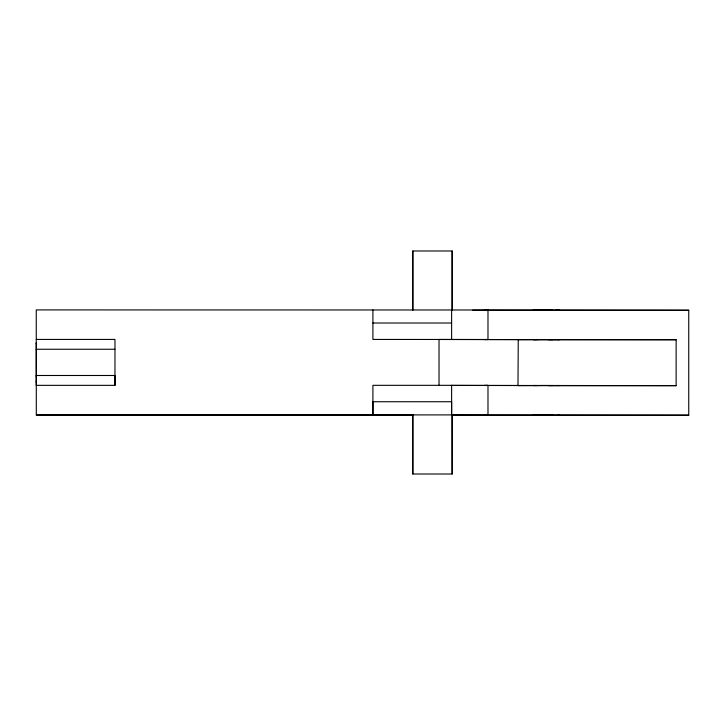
<?xml version="1.0" encoding="UTF-8"?>
<svg xmlns="http://www.w3.org/2000/svg" width="725" height="725" viewBox="0 0 725 725"><rect width="100%" height="100%" fill="white"/><g stroke="black" fill="none" stroke-linecap="round" stroke-linejoin="round"><path stroke-width="1.09" d="M36.304 415.017L452.137 414.899L452.164 474.014L412.806 474.014L412.833 415.053L36.304 415.017L36.25 309.91L487.988 309.992L487.988 339.508L484.382 339.536L552.867 339.599M114.967 385.347L114.967 375.496L36.25 375.496L36.25 385.347L114.967 385.347L114.967 339.427L36.25 339.427M372.904 309.91L372.904 339.427L487.988 339.508M412.779 309.947L412.806 250.986L452.164 250.986L452.192 310.101M439.033 385.428L439.024 339.472A1118.439 0.897 0 0 1 516.1 339.608L518.257 339.608L517.985 385.537M451.621 414.863L451.621 385.328L372.904 385.328L372.904 414.863L372.904 401.732L451.621 401.732L451.621 414.863L487.988 414.945L487.988 385.428L451.621 385.347M451.621 339.427L451.621 309.91M452.137 309.947L452.164 250.986M548.589 385.682L676.135 385.646L676.135 339.726L540.324 339.563M452.454 415.217L688.75 415.198L688.75 310.246L484.382 310.019L487.988 309.992M36.286 343.487L36.268 342.771L36.286 376.402M36.286 382.175L36.277 381.459M487.988 385.428L484.382 385.455L552.867 385.51M487.988 414.945L484.382 414.972L688.75 415.198M534.941 310.083L533.192 310.083L552.867 310.073M557.67 310.092L559.428 310.083L555.586 310.092M557.67 339.608L559.428 339.608L518.185 339.762M557.67 385.528L559.428 385.519L518.185 385.682M534.941 415.035L533.192 415.035L552.867 415.026M472.7 310.264L688.75 310.246M372.904 323.015L451.621 323.015M537.026 339.599L533.192 339.608L539.753 339.617M548.589 339.762L676.135 339.726M36.25 349.251L114.967 349.251M537.026 385.51L533.192 385.519L539.753 385.528M518.257 385.528L516.1 385.519A1118.439 0.897 0 0 0 451.294 385.437M540.324 385.483L676.135 385.646M375.369 415.117L413.205 415.144M452.164 474.014L452.137 414.899M412.806 250.986L412.833 310.101M412.806 474.014L412.779 414.899M559.428 415.035L557.67 415.044L559.428 415.035"/></g></svg>
